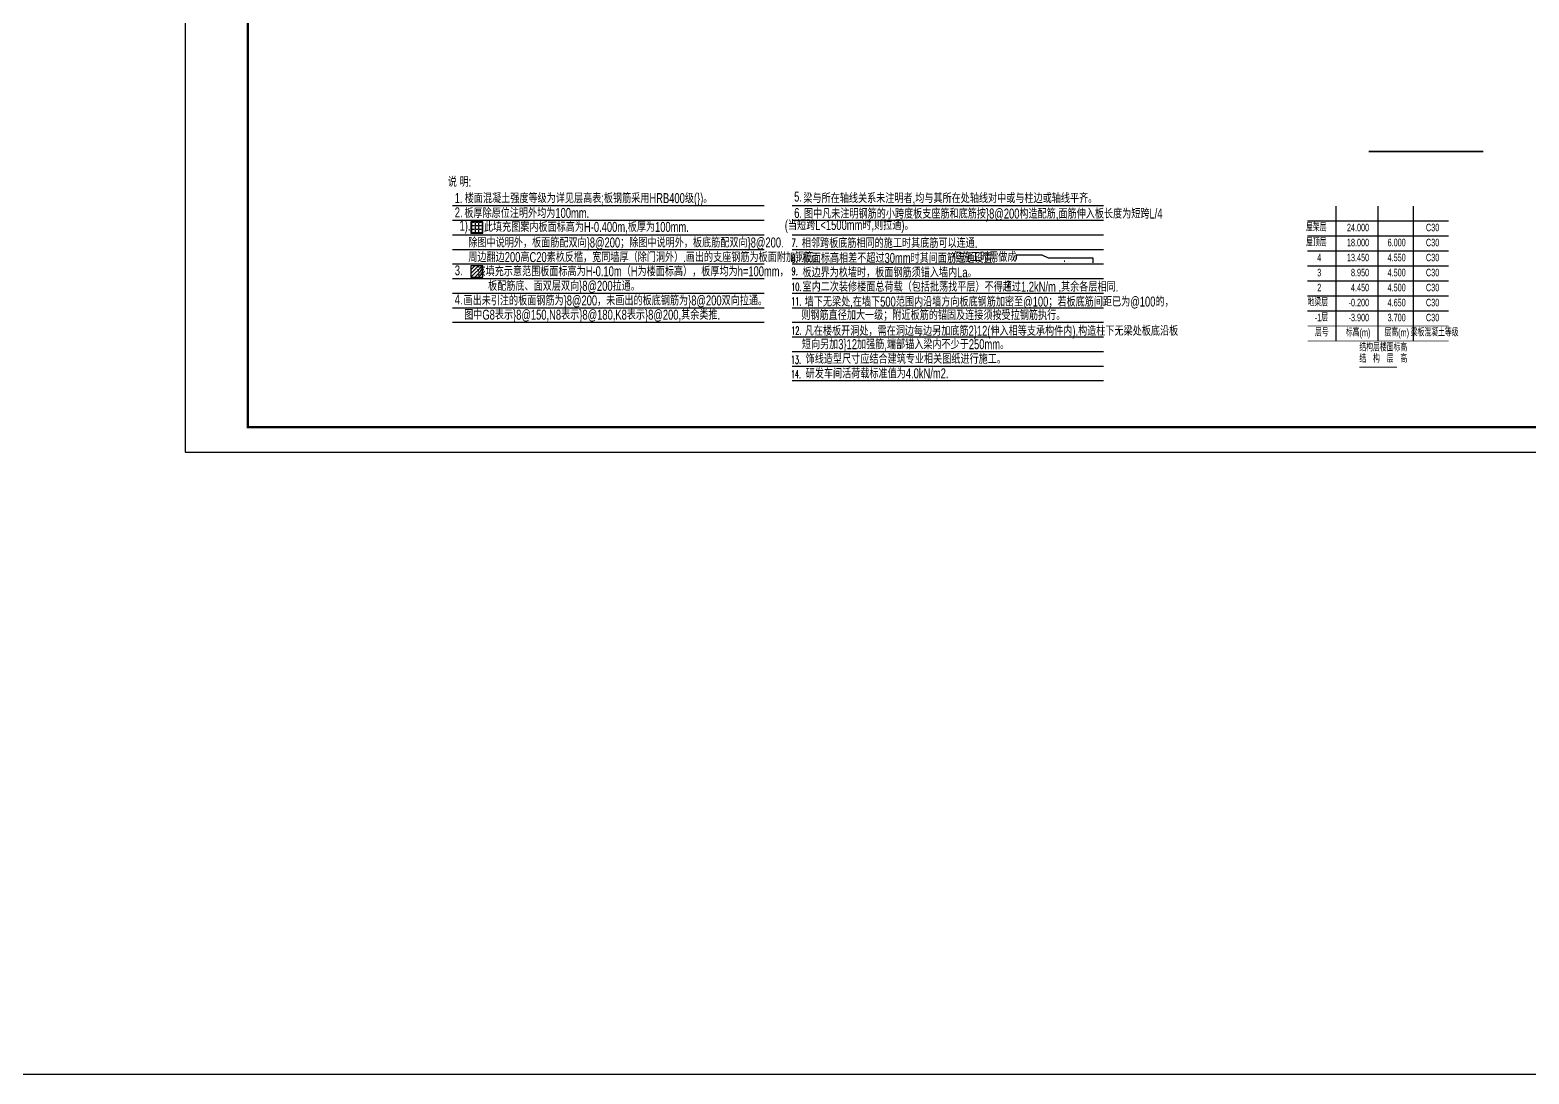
# Model space of a CAD drawing. Extents: x -695511 to 885008, y -751583 to -95266.
# Drawn here: x -444715 to -354801, y -590852 to -528223 of the extents above; entities that cross this region are included whole.
import ezdxf
from ezdxf.enums import TextEntityAlignment as Align

# ---------------------------------------------------------------- set-up
doc = ezdxf.new("R2010")
doc.units = 0
doc.header["$LTSCALE"] = 1000
doc.header["$MEASUREMENT"] = 0
for name, color, linetype in [('link', 6, 'Continuous'), ('PUB_HATCH', 8, 'Continuous'), ('PUB_TITLE', 4, 'Continuous'), ('TEXT', 7, 'Continuous'), ('建-图名', 3, 'Continuous'), ('梁楼面标高', 7, 'Continuous')]:
    doc.layers.add(name, color=color, linetype=linetype)
doc.styles.add('D-7', font='romand', dxfattribs={"bigfont": 'HZTXT.SHX'})
doc.styles.add('GS_Rein', font='GS_TXT.shx', dxfattribs={"width": 0.7, "bigfont": 'GS_HZTXT.shx'})
doc.styles.add('HZ', font='simplex.shx', dxfattribs={"width": 0.8, "bigfont": '1hztxt.shx'})

# ---------------------------------------------------------------- blocks, each defined once
blk = doc.blocks.new('梁板层高表')
at = {"layer": '梁楼面标高'}
for p, q in [((-1049101, -613243), (-1049101, -607849)), ((-1047421, -613243), (-1047421, -607849)), ((-1046011, -613243), (-1046011, -607849)), ((-1050241, -608443), (-1044601, -608443)), ((-1050241, -609043), (-1044601, -609043)), ((-1050241, -609643), (-1044601, -609643)), ((-1050241, -610243), (-1044601, -610243)), ((-1050241, -610843), (-1044601, -610843)), ((-1050241, -611443), (-1044601, -611443)), ((-1050241, -612043), (-1044601, -612043))]:
    blk.add_line(p, q, dxfattribs=at)
at = {"layer": '梁楼面标高', "const_width": 30}
for points in [[(-1050241, -612643), (-1044601, -612643)], [(-1050241, -613243), (-1044601, -613243)], [(-1048171, -614293), (-1046671, -614293)]]:
    blk.add_lwpolyline(points, dxfattribs=at)
at = {"layer": '梁楼面标高', "style": 'GS_Rein', "width": 0.7}
for s, p in [('屋架层', (-1049482, -608949)), ('24.000', (-1047781, -608949)), ('C30', (-1044977, -608949)), ('屋顶层', (-1049482, -609549)), ('18.000', (-1047781, -609549)), ('6.000', (-1046317, -609549)), ('C30', (-1044977, -609549)), ('4', (-1049695, -610149)), ('13.450', (-1047781, -610149)), ('4.550', (-1046317, -610149)), ('C30', (-1044977, -610149)), ('3', (-1049695, -610749)), ('8.950', (-1047781, -610749)), ('4.500', (-1046317, -610749)), ('C30', (-1044977, -610749)), ('2', (-1049695, -611349)), ('4.450', (-1047781, -611349)), ('4.500', (-1046317, -611349)), ('C30', (-1044977, -611349)), ('地梁层', (-1049424, -611949)), ('-0.200', (-1047781, -611949)), ('4.650', (-1046317, -611949)), ('C30', (-1044977, -611949)), ('-1层', (-1049424, -612549)), ('-3.900', (-1047781, -612549)), ('3.700', (-1046317, -612549)), ('C30', (-1044977, -612549))]:
    blk.add_text(s, height=300, dxfattribs=at).set_placement(p, align=Align.BOTTOM_RIGHT)
for s, p in [('层号', (-1049671, -613149)), (' 标高(m)', (-1048261, -613149)), (' 层高(m)', (-1046716, -613149)), (' 梁板混凝土等级', (-1045201, -613149))]:
    blk.add_text(s, height=300, dxfattribs=at).set_placement(p, align=Align.BOTTOM_CENTER)
for s, p in [('结构层楼面标高', (-1048171, -613749)), ('结\u3000构\u3000层\u3000高', (-1048171, -614199))]:
    blk.add_text(s, height=300, dxfattribs=at).set_placement(p, align=Align.BOTTOM_LEFT)

msp = doc.modelspace()

# ---------------------------------------------------------------- hatches: boundary and pattern name
h = msp.add_hatch()
h.set_pattern_fill('ANGLE', color=256, scale=60, style=0)
h.set_pattern_definition([(0, (-419669.18, -401025.22), (0, 209.55), [152.4, -57.15]), (90, (-419669.18, -401025.22), (-209.55, 1e-14), [152.4, -57.15])])
h.paths.add_polyline_path([(-417550.9, -539727.9), (-418277.7, -539727.9), (-418277.7, -540409.8), (-417550.9, -540409.8)])
at = {"layer": 'PUB_HATCH'}
h = msp.add_hatch(dxfattribs=at)
h.set_pattern_fill('ANSI31', color=8, scale=100)
h.set_pattern_definition([(45, (-404379, -122579.73), (-112.2532, 112.2532), [])])
h.paths.add_polyline_path([(-417548.1, -542362.6), (-418274.8, -542362.6), (-418274.8, -543044.5), (-417548.1, -543044.5)])

# ---------------------------------------------------------------- linework, layer by layer
for points in [[(-418277.7, -540409.8), (-417550.9, -540409.8), (-417550.9, -539727.9), (-418277.7, -539727.9)], [(-418274.8, -543044.5), (-417548.1, -543044.5), (-417548.1, -542362.6), (-418274.8, -542362.6)]]:
    msp.add_lwpolyline(points, close=True)
at = {"layer": 'link', "const_width": 50}
msp.add_lwpolyline([(-368081, -542373), (-359621, -542373)], dxfattribs=at)
at = {"layer": 'link'}
msp.add_lwpolyline([(-695511, -590852), (885008, -590852)], dxfattribs=at)
at = {"layer": 'PUB_TITLE'}
msp.add_lwpolyline([(-435397.2, -553544.8), (-277747.2, -553544.8), (-277747.2, -464444.8), (-435397.2, -464444.8)], close=True, dxfattribs=at)
at = {"layer": 'PUB_TITLE', "const_width": 150}
msp.add_lwpolyline([(-431647.2, -552044.8), (-279247.2, -552044.8), (-279247.2, -465944.8), (-431647.2, -465944.8)], close=True, dxfattribs=at)
at = {"layer": 'TEXT'}
for p, q in [((-385566.8, -541704.9), (-385566.8, -541992.9)), ((-385566.8, -541704.9), (-384030.8, -541704.9)), ((-384030.8, -541704.9), (-383646.8, -541896.9)), ((-383646.8, -541896.9), (-380958.8, -541896.9)), ((-380958.8, -541896.9), (-380958.8, -542192.4))]:
    msp.add_line(p, q, dxfattribs=at)
for points in [[(-419372.9, -538758.7), (-400683.9, -538758.7)], [(-399004.7, -538758.7), (-380315.8, -538758.7)], [(-399004.7, -538758.7), (-380315.8, -538758.7)], [(-419372.9, -539633.5), (-400683.9, -539633.5)], [(-399004.7, -539633.5), (-380315.8, -539633.5)], [(-399004.7, -539633.5), (-380315.8, -539633.5)], [(-399004.7, -539633.5), (-380315.8, -539633.5)], [(-399004.7, -539633.5), (-380315.8, -539633.5)], [(-419372.9, -540508.4), (-400683.9, -540508.4)], [(-399004.7, -540508.4), (-380315.8, -540508.4)], [(-399004.7, -540508.4), (-380315.8, -540508.4)], [(-399004.7, -540508.4), (-380315.8, -540508.4)], [(-419372.9, -541383.2), (-400683.9, -541383.2)], [(-399004.7, -541383.2), (-380315.8, -541383.2)], [(-419372.9, -542258), (-400683.9, -542258)], [(-419372.9, -542258), (-400683.9, -542258)], [(-419372.9, -542258), (-400683.9, -542258)], [(-399004.7, -542258), (-380315.8, -542258)], [(-419372.9, -543132.8), (-400683.9, -543132.8)], [(-419372.9, -543132.8), (-400683.9, -543132.8)], [(-419372.9, -543132.8), (-400683.9, -543132.8)], [(-419372.9, -543132.8), (-400683.9, -543132.8)], [(-399004.7, -543132.8), (-380315.8, -543132.8)], [(-399004.7, -543132.8), (-380315.8, -543132.8)], [(-419372.9, -544007.7), (-400683.9, -544007.7)], [(-419372.9, -544007.7), (-400683.9, -544007.7)], [(-399004.7, -544007.7), (-380315.8, -544007.7)], [(-419372.9, -544882.5), (-400683.9, -544882.5)], [(-419372.9, -545757.3), (-400683.9, -545757.3)], [(-399004.7, -544882.5), (-380315.8, -544882.5)], [(-399004.7, -544882.5), (-380315.8, -544882.5)], [(-399004.7, -545757.3), (-380315.8, -545757.3)], [(-399004.7, -545757.3), (-380315.8, -545757.3)], [(-399004.7, -546632.2), (-380315.8, -546632.2)], [(-399004.7, -546632.2), (-380315.8, -546632.2)], [(-399004.7, -546632.2), (-380315.8, -546632.2)], [(-399004.7, -546632.2), (-380315.8, -546632.2)], [(-399004.7, -547507), (-380315.8, -547507)], [(-399004.7, -547507), (-380315.8, -547507)], [(-399004.7, -547507), (-380315.8, -547507)], [(-399004.7, -548381.8), (-380315.8, -548381.8)], [(-399004.7, -549256.6), (-380315.8, -549256.6)]]:
    msp.add_lwpolyline(points, dxfattribs=at)
at = {"layer": '建-图名', "const_width": 105}
msp.add_lwpolyline([(-364416.3, -535510.7), (-357537.7, -535510.7)], dxfattribs=at)

# ---------------------------------------------------------------- block references
at = {"xscale": 1.5, "yscale": 1.5, "zscale": 1.5}
msp.add_blockref('梁板层高表', (1207280.3, 372991), dxfattribs=at)

# ---------------------------------------------------------------- texts
at = {"style": 'GS_Rein', "width": 0.7}
for s, p in [('说 明:', (-419652, -537626.7)), ('1.', (-419236.8, -538609.2)), ('楼面混凝土强度等级为详见层高表;板钢筋采用HRB400级(})。', (-418635.3, -538608.6)), ('5.', (-398880.4, -538516)), ('梁与所在轴线关系未注明者,均与其所在处轴线对中或与柱边或轴线平齐。', (-398325.4, -538609)), ('2.', (-419234.8, -539464.9)), ('6.', (-398875.4, -539503)), ('图中凡未注明钢筋的小跨度板支座筋和底筋按}8@200构造配筋,面筋伸入板长度为短跨L/4', (-398293.2, -539534.4)), ('1).', (-418949.4, -540257.6)), ('此填充图案内板面标高为H-0.400m,板厚为100mm.', (-417489.7, -540335.8)), ('   (当短跨L<1500mm时,则拉通)。', (-399907.2, -540219.3)), ('除图中说明外，板面筋配双向}8@200；除图中说明外，板底筋配双向}8@200.', (-418421.3, -541271)), ('相邻跨板底筋相同的施工时其底筋可以连通.', (-398416.3, -541295.7)), ('周边翻边200高C20素杦反槛，宽同墙厚（除门洞外）.画出的支座钢筋为板面附加钢筋。', (-418421.3, -542145.8)), ('板面标高相差不超过30mm时其间面筋连通设置.', (-398370.2, -542198)), ('   但施工时需做成                  .', (-389834.9, -542132.2)), ('3.', (-419234.1, -542941.1)), ('板边界为杦墙时，板面钢筋须锚入墙内La。', (-398384, -543059.9)), ('室内二次装修楼面总荷载（包括批荡找平层）不得超过1.2kN/m ,其余各层相同.', (-398377.3, -543919.9)), ('4.', (-419234.1, -544690.8)), ('墙下无梁处,在墙下500范围内沿墙方向板底钢筋加密至@100；若板底筋间距已为@100的，', (-398244.3, -544815.5)), ('图中G8表示}8@150,N8表示}8@180,K8表示}8@200,其余类推.', (-418672, -545601.3)), ('则钢筋直径加大一级；附近板筋的锚固及连接须按受拉钢筋执行。', (-398447.2, -545622)), ('凡在楼板开洞处，需在洞边每边另加底筋2}12(伸入相等支承构件内).构造柱下无梁处板底沿板', (-398244.3, -546565.2)), ('短向另加3}12加强筋,端部锚入梁内不少于250mm。', (-398417.3, -547371.7))]:
    msp.add_text(s, height=600, dxfattribs=at).set_placement(p)
at = {"color": 6, "style": 'GS_Rein', "width": 0.7}
for s, p in [('板厚除原位注明外均为100mm.', (-418660.3, -539499.3)), ('画出未引注的板面钢筋为}8@200，未画出的板底钢筋为}8@200双向拉通。', (-418711, -544746.7)), ('饰线造型尺寸应结合建筑专业相关图纸进行施工。', (-398187.6, -548246.9)), ('研发车间活荷载标准值为4.0kN/m2.', (-398187.6, -549121.7))]:
    msp.add_text(s, height=600, dxfattribs=at).set_placement(p)
at = {"color": 2, "style": 'GS_Rein', "width": 0.7}
for s, p in [('     该填充示意范围板面标高为H-0.10m（H为楼面标高），板厚均为h=100mm，', (-418711, -542997)), ('板配筋底、面双层双向}8@200拉通。', (-417235.6, -543871.9))]:
    msp.add_text(s, height=600, dxfattribs=at).set_placement(p)
at = {"layer": 'TEXT'}
for s, height, style, width, p in [('7.', 480, 'D-7', 0.6, (-399034.5, -541237.3)), ('8.', 480, 'D-7', 0.6, (-399039.4, -542164.5)), ('9.', 480, 'D-7', 0.6, (-399036.4, -542925.1)), ('10.', 480, 'D-7', 0.6, (-399059.1, -543874.8)), ('2', 360, 'HZ', 0.7, (-386152.6, -543648.4)), ('11.', 480, 'D-7', 0.6, (-399059.1, -544749.6)), ('12.', 480, 'D-7', 0.6, (-399059.1, -546499.3)), ('13.', 480, 'D-7', 0.6, (-399081.1, -548242.4)), ('14.', 480, 'D-7', 0.6, (-399081.1, -549117.2))]:
    msp.add_text(s, height=height, dxfattribs=dict(at, style=style, width=width)).set_placement(p)

doc.saveas('drawing.dxf')
